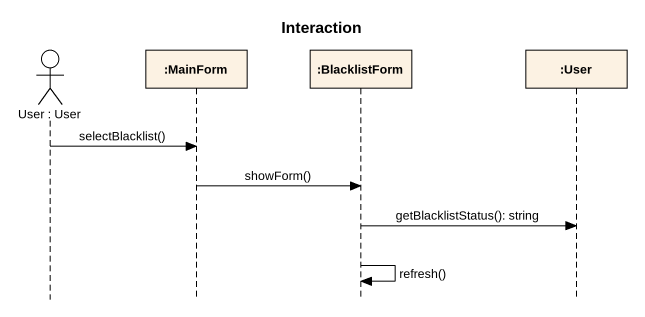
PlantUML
@startuml
title Interaction
hide footbox
actor "User : User" as User
participant ":MainForm" as MainForm
participant ":BlacklistForm" as BlacklistForm
participant ":User" as User_2

User -> MainForm : selectBlacklist()
MainForm -> BlacklistForm : showForm()
BlacklistForm -> User_2 : getBlacklistStatus(): string
BlacklistForm -> BlacklistForm : refresh()
@enduml
